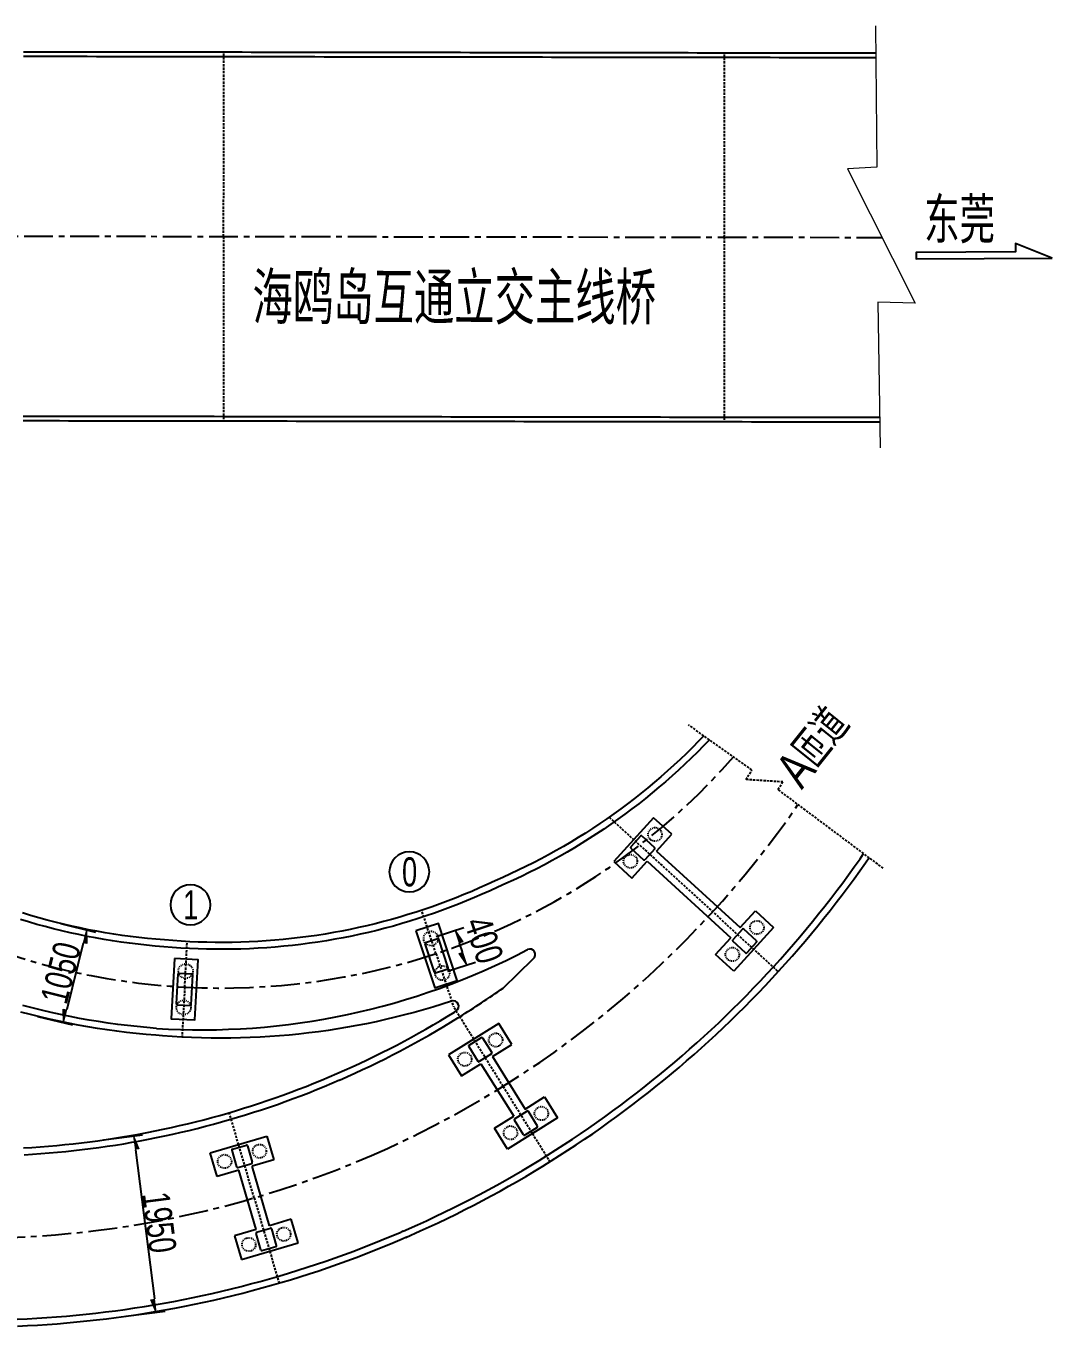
# Model space of a CAD drawing. Header units: millimetres. Extents: x 0 to 987207, y 0 to 5060561.
# Drawn here: x 493805.9 to 493918.6, y 2529606.3 to 2529749.1 of the extents above; entities that cross this region are included whole.
import ezdxf
from ezdxf.enums import TextEntityAlignment as Align

# ---------------------------------------------------------------- set-up
doc = ezdxf.new("R2010")
doc.units = ezdxf.units.MM
doc.header["$LTSCALE"] = 0.1
doc.linetypes.add('CENTER', pattern=[50.8, 31.75, -6.35, 6.35, -6.35])
doc.linetypes.add('DASHED', pattern=[19.05, 12.7, -6.35])
doc.layers.get('0').update_dxf_attribs({"linetype": 'CONTINUOUS'})
doc.layers.get('Defpoints').update_dxf_attribs({"color": 150, "linetype": 'CONTINUOUS'})
for name, color, linetype in [('1', 1, 'CONTINUOUS'), ('TLJ', 180, 'CONTINUOUS'), ('YLJ', 210, 'CONTINUOUS'), ('zhix', 1, 'CENTER'), ('墩柱图(立面)', 7, 'CONTINUOUS'), ('桥梁', 94, 'CONTINUOUS'), ('立面', 7, 'CONTINUOUS')]:
    doc.layers.add(name, color=color, linetype=linetype)
doc.layers.add('标注', color=1, linetype='CONTINUOUS', lineweight=18)
doc.styles.add('BM_Dim', font='fsdb_e.shx', dxfattribs={"width": 0.75, "bigfont": 'hztxt.shx'})
doc.styles.add('MyFont', font='fsdb_e.shx', dxfattribs={"width": 0.78, "bigfont": 'hztxt.shx'})
doc.styles.add('桥梁', font='SIMFANG.TTF', dxfattribs={"width": 0.7, "height": 7})
doc.dimstyles.new('1-100', dxfattribs={"dimtxt": 3, "dimasz": 1.5, "dimexe": 1, "dimexo": 0.6, "dimgap": 0.1, "dimtad": 1, "dimdec": 0, "dimlfac": 100, "dimdsep": 46, "dimtxsty": 'BM_Dim', "dimblk": 'ARR-1', "dimcen": 0.09, "dimclrd": 256, "dimclre": 256, "dimclrt": 7, "dimadec": 1, "dimazin": 2, "dimtfac": 1, "dimtdec": 0, "dimtmove": 2, "dimatfit": 3, "dimldrblk": 'ARR-1', "dimfxl": 1, "dimtolj": 1, "dimtzin": 0, "dimlwd": 25, "dimarcsym": 1})

# ---------------------------------------------------------------- blocks, each defined once
blk = doc.blocks.new('ARR-1')
at = {"color": 1, "linetype": 'Continuous'}
for p, q in [((0, 0), (-1, 0)), ((0, 0), (-0.966, -0.259)), ((-0.966, -0.259), (-0.966, 0))]:
    blk.add_line(p, q, dxfattribs=at)
for points in [[(-0.966, -0.259), (-0.966, 0), (0, 0)], [(0, 0), (-0.966, 0), (-0.966, -0.259), (0, 0)], [(0, 0), (-0.966, -0.259), (-0.966, 0), (0, 0)], [(0, 0), (-0.966, -0.259), (-0.966, 0), (0, 0)]]:
    blk.add_solid(points, dxfattribs=at)
blk = doc.blocks.new('*D375')
at = {"layer": 'Defpoints', "color": 0}
for p in [(493809.14, 2529650.67), (493806.61, 2529640.48), (493810.04, 2529639.63)]:
    blk.add_point(p, dxfattribs=at)
at = {"layer": '标注', "lineweight": -2}
for p, q in [((493809.72, 2529650.52), (493813.54, 2529649.58)), ((493807.2, 2529640.33), (493811.01, 2529639.39))]:
    blk.add_line(p, q, dxfattribs=at)
at = {"layer": '标注', "lineweight": 25}
blk.add_line((493812.21, 2529648.36), (493810.4, 2529641.08), dxfattribs=at)
at = {"layer": '标注', "lineweight": 25, "xscale": 1.5, "yscale": 1.5, "zscale": 1.5}
for p, rotation in [((493812.57, 2529649.82), 76.08632893108923), ((493810.04, 2529639.63), 256.0863289310893)]:
    blk.add_blockref('ARR-1', p, dxfattribs=dict(at, rotation=rotation))
at = {"layer": '标注', "color": 7, "insert": (493809.75, 2529645.11), "char_height": 3, "attachment_point": 5, "rotation": 76.0863, "style": 'BM_Dim'}
blk.add_mtext('\\A1;1050', dxfattribs=at)
blk = doc.blocks.new('*D376')
at = {"layer": 'Defpoints', "color": 0}
for p in [(493853.07, 2529649.77), (493850.4, 2529648.89), (493851.65, 2529645.09)]:
    blk.add_point(p, dxfattribs=at)
at = {"layer": '标注', "lineweight": -2}
for p, q in [((493850.97, 2529649.08), (493854.02, 2529650.09)), ((493852.22, 2529645.28), (493855.28, 2529646.29))]:
    blk.add_line(p, q, dxfattribs=at)
at = {"layer": '标注', "lineweight": 25}
blk.add_line((493853.86, 2529647.4), (493853.54, 2529648.35), dxfattribs=at)
at = {"layer": '标注', "lineweight": 25, "xscale": 1.5, "yscale": 1.5, "zscale": 1.5}
for p, rotation in [((493853.07, 2529649.77), 108.2860850701514), ((493854.33, 2529645.98), 288.2860850701514)]:
    blk.add_blockref('ARR-1', p, dxfattribs=dict(at, rotation=rotation))
at = {"layer": '标注', "color": 7, "insert": (493856.22, 2529648.71), "char_height": 3, "attachment_point": 5, "rotation": 288.2861, "style": 'BM_Dim'}
blk.add_mtext('\\A1;400', dxfattribs=at)
blk = doc.blocks.new('*D385')
at = {"layer": 'Defpoints', "color": 0}
for p in [(493813.82, 2529626.68), (493816.29, 2529607.33), (493820.21, 2529607.83)]:
    blk.add_point(p, dxfattribs=at)
at = {"layer": '标注', "lineweight": -2}
for p, q in [((493814.42, 2529626.76), (493818.73, 2529627.31)), ((493816.89, 2529607.41), (493821.2, 2529607.96))]:
    blk.add_line(p, q, dxfattribs=at)
at = {"layer": '标注', "lineweight": 25}
blk.add_line((493817.93, 2529625.69), (493820.02, 2529609.32), dxfattribs=at)
at = {"layer": '标注', "lineweight": 25, "xscale": 1.5, "yscale": 1.5, "zscale": 1.5}
for p, rotation in [((493817.74, 2529627.18), 97.27687004899413), ((493820.21, 2529607.83), 277.2768700489941)]:
    blk.add_blockref('ARR-1', p, dxfattribs=dict(at, rotation=rotation))
at = {"layer": '标注', "color": 7, "insert": (493820.56, 2529617.71), "char_height": 3, "attachment_point": 5, "rotation": 277.2769, "style": 'BM_Dim'}
blk.add_mtext('\\A1;1950', dxfattribs=at)

msp = doc.modelspace()

# ---------------------------------------------------------------- linework, layer by layer
at = {"color": 1, "linetype": 'Continuous', "flags": 128}
msp.add_lwpolyline([(493918.6189, 2529723.5817), (493914.6092, 2529725.1571), (493914.6147, 2529724.2572), (493903.706, 2529724.1903), (493903.7111, 2529723.4903)], close=True, dxfattribs=at)
at = {"layer": '1', "color": 4, "linetype": 'Continuous'}
for p, q in [((493874.8567, 2529662.1403), (493870.4733, 2529657.3408)), ((493876.8504, 2529660.3195), (493874.8567, 2529662.1403)), ((493873.426, 2529660.129), (493872.347, 2529658.9475)), ((493873.5673, 2529660.1354), (493874.9703, 2529658.8541)), ((493875.1645, 2529658.4736), (493876.8504, 2529660.3195)), ((493872.3534, 2529658.8063), (493873.7564, 2529657.525)), ((493874.9767, 2529658.7128), (493873.8977, 2529657.5314)), ((493875.1645, 2529658.4736), (493884.3649, 2529650.0709)), ((493870.4733, 2529657.3408), (493872.467, 2529655.52)), ((493872.467, 2529655.52), (493874.1529, 2529657.366)), ((493874.1529, 2529657.366), (493883.3533, 2529648.9633)), ((493884.3649, 2529650.0709), (493886.0508, 2529651.9169)), ((493884.3649, 2529650.0709), (493886.0508, 2529651.9169)), ((493886.0508, 2529651.9169), (493888.0445, 2529650.0961)), ((493884.6201, 2529649.9055), (493883.5411, 2529648.7241)), ((493888.0445, 2529650.0961), (493883.6611, 2529645.2966)), ((493886.1643, 2529648.6306), (493884.7614, 2529649.9119)), ((493850.7848, 2529645.1731), (493849.7494, 2529648.3065)), ((493849.8129, 2529648.4328), (493851.1422, 2529648.872)), ((493852.304, 2529645.6751), (493851.2686, 2529648.8085)), ((493881.6674, 2529647.1173), (493883.3533, 2529648.9633)), ((493881.6674, 2529647.1173), (493883.3533, 2529648.9633)), ((493884.9505, 2529647.3015), (493883.5475, 2529648.5828)), ((493886.1707, 2529648.4894), (493885.0917, 2529647.3079)), ((493883.6611, 2529645.2966), (493881.6674, 2529647.1173)), ((493850.9111, 2529645.1095), (493852.2404, 2529645.5488)), ((493822.4533, 2529641.697), (493822.632, 2529644.9922)), ((493822.7372, 2529645.0866), (493824.1352, 2529645.0108)), ((493824.0509, 2529641.6104), (493824.2296, 2529644.9055)), ((493822.5477, 2529641.5918), (493823.9456, 2529641.5159)), ((493857.8539, 2529639.5429), (493852.3381, 2529636.104)), ((493859.2824, 2529637.2518), (493857.8539, 2529639.5429)), ((493854.5439, 2529637.0079), (493855.5492, 2529635.3956)), ((493855.9336, 2529637.9921), (493854.5759, 2529637.1456)), ((493856.0714, 2529637.9602), (493857.0766, 2529636.3479)), ((493857.1609, 2529635.9291), (493859.2824, 2529637.2518)), ((493852.3381, 2529636.104), (493853.7666, 2529633.8128)), ((493857.0447, 2529636.2101), (493855.6869, 2529635.3636)), ((493857.1609, 2529635.9291), (493860.7586, 2529630.1588)), ((493853.7666, 2529633.8128), (493855.8881, 2529635.1355)), ((493855.8881, 2529635.1355), (493859.4858, 2529629.3652)), ((493860.7586, 2529630.1588), (493862.8801, 2529631.4814)), ((493860.7586, 2529630.1588), (493862.8801, 2529631.4814)), ((493862.8801, 2529631.4814), (493864.3086, 2529629.1903)), ((493860.9598, 2529629.9306), (493859.6021, 2529629.0841)), ((493862.1028, 2529628.2864), (493861.0975, 2529629.8987)), ((493857.3643, 2529628.0425), (493859.4858, 2529629.3652)), ((493857.3643, 2529628.0425), (493859.4858, 2529629.3652)), ((493864.3086, 2529629.1903), (493858.7928, 2529625.7513)), ((493860.5753, 2529627.3341), (493859.5701, 2529628.9464)), ((493858.7928, 2529625.7513), (493857.3643, 2529628.0425)), ((493862.0708, 2529628.1486), (493860.7131, 2529627.3021))]:
    msp.add_line(p, q, dxfattribs=at)
at = {"layer": '1', "color": 8, "linetype": 'Continuous'}
for p, q in [((493826.1508, 2529625.3504), (493832.3899, 2529627.1737)), ((493832.3899, 2529627.1737), (493833.1472, 2529624.5821)), ((493828.5187, 2529625.6257), (493829.0517, 2529623.802)), ((493828.5866, 2529625.7497), (493830.1224, 2529626.1985)), ((493830.2464, 2529626.1306), (493830.7794, 2529624.3069)), ((493826.9082, 2529622.7588), (493826.1508, 2529625.3504)), ((493829.1757, 2529623.734), (493830.7115, 2529624.1828)), ((493833.1472, 2529624.5821), (493830.7476, 2529623.8809)), ((493833.1472, 2529624.5821), (493830.7476, 2529623.8809)), ((493829.3078, 2529623.4601), (493826.9082, 2529622.7588)), ((493829.3078, 2529623.4601), (493826.9082, 2529622.7588)), ((493831.2153, 2529616.9331), (493829.3078, 2529623.4601)), ((493832.6551, 2529617.3539), (493830.7476, 2529623.8809)), ((493831.2153, 2529616.9331), (493828.8157, 2529616.2318)), ((493831.2514, 2529616.6311), (493832.7872, 2529617.0799)), ((493835.0547, 2529618.0551), (493832.6551, 2529617.3539)), ((493833.4442, 2529615.1883), (493832.9112, 2529617.012)), ((493835.8121, 2529615.4635), (493835.0547, 2529618.0551)), ((493828.8157, 2529616.2318), (493829.573, 2529613.6402)), ((493829.573, 2529613.6402), (493835.8121, 2529615.4635)), ((493831.7165, 2529614.6834), (493831.1835, 2529616.5071)), ((493831.8405, 2529614.6154), (493833.3763, 2529615.0642))]:
    msp.add_line(p, q, dxfattribs=at)
at = {"layer": '1', "color": 4, "linetype": 'Continuous'}
for points in [[(493848.7569, 2529649.7163), (493850.8277, 2529643.4495), (493853.2964, 2529644.2653), (493851.2256, 2529650.532), (493848.7569, 2529649.7163)], [(493822.2221, 2529646.6668), (493821.8646, 2529640.0765), (493824.4608, 2529639.9357), (493824.8182, 2529646.526), (493822.2221, 2529646.6668)]]:
    msp.add_lwpolyline(points, dxfattribs=at)
at = {"layer": '1', "color": 1, "linetype": 'DASHED', "ltscale": 0.01}
for centre, radius in [((493875.0106, 2529660.3069), 0.75), ((493872.3131, 2529657.3534), 0.75), ((493850.3991, 2529648.8898), 0.8), ((493886.2047, 2529650.0835), 0.75), ((493883.5072, 2529647.1299), 0.75), ((493823.4498, 2529645.2983), 0.8), ((493851.6542, 2529645.0918), 0.8), ((493823.2331, 2529641.3042), 0.8), ((493857.5074, 2529637.736), 0.75), ((493854.1131, 2529635.6197), 0.75), ((493862.5336, 2529629.6745), 0.75), ((493859.1393, 2529627.5582), 0.75)]:
    msp.add_circle(centre, radius, dxfattribs=at)
at = {"layer": '1', "color": 8, "linetype": 'DASHED', "ltscale": 0.01}
for centre in [(493831.5687, 2529625.5273), (493827.7293, 2529624.4053), (493834.2336, 2529616.4087), (493830.3942, 2529615.2867)]:
    msp.add_circle(centre, 0.75, dxfattribs=at)
at = {"layer": '1', "color": 4, "linetype": 'Continuous'}
for centre, start, end in [((493873.4999, 2529660.0615), 47.594868, 137.594868), ((493872.4209, 2529658.8801), 137.594868, 227.594868), ((493874.9028, 2529658.7802), 317.594868, 47.594868), ((493873.8238, 2529657.5988), 227.594868, 317.594868), ((493884.6939, 2529649.8381), 47.594868, 137.594868), ((493849.8443, 2529648.3378), 108.286085, 198.286085), ((493851.1736, 2529648.7771), 18.286085, 108.286085), ((493883.6149, 2529648.6567), 137.594868, 227.594868), ((493886.0969, 2529648.5568), 317.594868, 47.594868), ((493885.0179, 2529647.3754), 227.594868, 317.594868), ((493852.209, 2529645.6437), 288.286085, 18.286085), ((493822.7318, 2529644.9868), 86.895661, 176.895661), ((493824.1298, 2529644.9109), 356.895661, 86.895661), ((493850.8797, 2529645.2045), 198.286085, 288.286085), ((493822.5531, 2529641.6916), 176.895661, 266.895661), ((493823.9511, 2529641.6158), 266.895661, 356.895661), ((493854.6288, 2529637.0608), 121.942703, 211.942703), ((493855.9865, 2529637.9073), 31.942703, 121.942703), ((493855.634, 2529635.4485), 211.942703, 301.942703), ((493856.9917, 2529636.295), 301.942703, 31.942703), ((493861.0127, 2529629.8458), 31.942703, 121.942703), ((493859.655, 2529628.9993), 121.942703, 211.942703), ((493862.0179, 2529628.2335), 301.942703, 31.942703), ((493860.6602, 2529627.387), 211.942703, 301.942703)]:
    msp.add_arc(centre, 0.1, start, end, dxfattribs=at)
at = {"layer": '1', "color": 8, "linetype": 'Continuous'}
for centre, start, end in [((493828.6147, 2529625.6537), 106.290538, 196.290538), ((493830.1504, 2529626.1025), 16.290538, 106.290538), ((493830.6834, 2529624.2788), 286.290538, 16.290538), ((493829.1476, 2529623.83), 196.290538, 286.290538), ((493832.8153, 2529616.984), 16.290538, 106.290538), ((493831.2795, 2529616.5351), 106.290538, 196.290538), ((493831.8125, 2529614.7114), 196.290538, 286.290538), ((493833.3482, 2529615.1602), 286.290538, 16.290538)]:
    msp.add_arc(centre, 0.1, start, end, dxfattribs=at)
at = {"layer": 'TLJ', "color": 8, "flags": 128}
for points in [[(493805.6555, 2529746.2325), (493806.6555, 2529746.231), (493807.6555, 2529746.2296), (493808.6555, 2529746.2281), (493809.6555, 2529746.2266), (493810.6555, 2529746.2251), (493811.6555, 2529746.2236), (493812.6555, 2529746.2222), (493813.6555, 2529746.2207), (493814.6554, 2529746.2192), (493815.6554, 2529746.2177), (493816.6554, 2529746.2163), (493817.6554, 2529746.2148), (493818.6554, 2529746.2133), (493819.6554, 2529746.2118), (493820.6554, 2529746.2104), (493821.6554, 2529746.2089), (493822.6554, 2529746.2074), (493823.6554, 2529746.2059), (493824.6554, 2529746.2044), (493825.6554, 2529746.203), (493826.6554, 2529746.2015), (493827.6554, 2529746.2), (493828.6554, 2529746.1985), (493829.6554, 2529746.1971), (493830.6554, 2529746.1956), (493831.6554, 2529746.1941), (493832.6554, 2529746.1926), (493833.6554, 2529746.1911), (493834.6554, 2529746.1897), (493835.6554, 2529746.1882), (493836.6554, 2529746.1867), (493837.6554, 2529746.1852), (493838.6554, 2529746.1838), (493839.6554, 2529746.1823), (493840.6554, 2529746.1808), (493841.6554, 2529746.1793), (493842.6554, 2529746.1778), (493843.6554, 2529746.1764), (493844.6554, 2529746.1749), (493845.6554, 2529746.1734), (493846.6554, 2529746.1719), (493847.6554, 2529746.1705), (493848.6554, 2529746.169), (493849.6554, 2529746.1675), (493850.6554, 2529746.166), (493851.6554, 2529746.1646), (493852.6554, 2529746.1631), (493853.6554, 2529746.1616), (493854.6554, 2529746.1601), (493855.6554, 2529746.1586), (493856.6554, 2529746.1572), (493857.6554, 2529746.1557), (493858.6554, 2529746.1542), (493859.6554, 2529746.1527), (493860.6554, 2529746.1513), (493861.6554, 2529746.1498), (493862.6554, 2529746.1483), (493863.6554, 2529746.1468), (493864.6554, 2529746.1453), (493865.6554, 2529746.1439), (493866.6554, 2529746.1424), (493867.6554, 2529746.1409), (493868.6554, 2529746.1394), (493869.6554, 2529746.138), (493870.6554, 2529746.1365), (493871.6554, 2529746.135), (493872.6554, 2529746.1335), (493873.6554, 2529746.1321), (493874.6554, 2529746.1306), (493875.6554, 2529746.1291), (493876.6554, 2529746.1276), (493877.6554, 2529746.1261), (493878.6554, 2529746.1247), (493879.6554, 2529746.1232), (493880.6554, 2529746.1217), (493881.6554, 2529746.1202), (493882.6554, 2529746.1188), (493883.6554, 2529746.1173), (493884.6554, 2529746.1158), (493885.6554, 2529746.1143), (493886.6554, 2529746.1128), (493887.6554, 2529746.1114), (493888.6554, 2529746.1099), (493889.6554, 2529746.1084), (493890.6554, 2529746.1069), (493891.6554, 2529746.1055), (493892.6554, 2529746.104), (493893.6554, 2529746.1025), (493894.6554, 2529746.101), (493895.6554, 2529746.0996), (493896.6554, 2529746.0981), (493897.6554, 2529746.0966), (493898.6554, 2529746.0951), (493899.2661, 2529746.0942)], [(493805.5956, 2529705.7326), (493806.5956, 2529705.7311), (493807.5956, 2529705.7296), (493808.5956, 2529705.7281), (493809.5956, 2529705.7266), (493810.5956, 2529705.7252), (493811.5956, 2529705.7237), (493812.5956, 2529705.7222), (493813.5956, 2529705.7207), (493814.5956, 2529705.7193), (493815.5956, 2529705.7178), (493816.5956, 2529705.7163), (493817.5956, 2529705.7148), (493818.5956, 2529705.7134), (493819.5956, 2529705.7119), (493820.5956, 2529705.7104), (493821.5956, 2529705.7089), (493822.5956, 2529705.7074), (493823.5956, 2529705.706), (493824.5956, 2529705.7045), (493825.5956, 2529705.703), (493826.5956, 2529705.7015), (493827.5956, 2529705.7001), (493828.5956, 2529705.6986), (493829.5956, 2529705.6971), (493830.5956, 2529705.6956), (493831.5956, 2529705.6941), (493832.5956, 2529705.6927), (493833.5956, 2529705.6912), (493834.5956, 2529705.6897), (493835.5956, 2529705.6882), (493836.5956, 2529705.6868), (493837.5956, 2529705.6853), (493838.5956, 2529705.6838), (493839.5956, 2529705.6823), (493840.5956, 2529705.6808), (493841.5956, 2529705.6794), (493842.5956, 2529705.6779), (493843.5956, 2529705.6764), (493844.5956, 2529705.6749), (493845.5956, 2529705.6735), (493846.5956, 2529705.672), (493847.5956, 2529705.6705), (493848.5956, 2529705.669), (493849.5956, 2529705.6676), (493850.5956, 2529705.6661), (493851.5956, 2529705.6646), (493852.5956, 2529705.6631), (493853.5956, 2529705.6616), (493854.5956, 2529705.6602), (493855.5956, 2529705.6587), (493856.5956, 2529705.6572), (493857.5956, 2529705.6557), (493858.5956, 2529705.6543), (493859.5956, 2529705.6528), (493860.5956, 2529705.6513), (493861.5956, 2529705.6498), (493862.5956, 2529705.6483), (493863.5956, 2529705.6469), (493864.5956, 2529705.6454), (493865.5956, 2529705.6439), (493866.5956, 2529705.6424), (493867.5956, 2529705.641), (493868.5956, 2529705.6395), (493869.5956, 2529705.638), (493870.5956, 2529705.6365), (493871.5956, 2529705.6351), (493872.5956, 2529705.6336), (493873.5956, 2529705.6321), (493874.5956, 2529705.6306), (493875.5956, 2529705.6291), (493876.5955, 2529705.6277), (493877.5955, 2529705.6262), (493878.5955, 2529705.6247), (493879.5955, 2529705.6232), (493880.5955, 2529705.6218), (493881.5955, 2529705.6203), (493882.5955, 2529705.6188), (493883.5955, 2529705.6173), (493884.5955, 2529705.6158), (493885.5955, 2529705.6144), (493886.5955, 2529705.6129), (493887.5955, 2529705.6114), (493888.5955, 2529705.6099), (493889.5955, 2529705.6085), (493890.5955, 2529705.607), (493891.5955, 2529705.6055), (493892.5955, 2529705.604), (493893.5955, 2529705.6026), (493894.5955, 2529705.6011), (493895.5955, 2529705.5996), (493896.5955, 2529705.5981), (493897.5955, 2529705.5966), (493898.5955, 2529705.5952), (493899.5955, 2529705.5937), (493899.6947, 2529705.5935)], [(493805.6598, 2529625.8935), (493806.5695, 2529625.948), (493807.4787, 2529626.0107), (493808.3873, 2529626.0817), (493809.2952, 2529626.1609), (493810.2024, 2529626.2484), (493811.1087, 2529626.3441), (493812.0141, 2529626.4481), (493812.9185, 2529626.5603), (493813.8219, 2529626.6807), (493814.7242, 2529626.8093), (493815.6252, 2529626.9461), (493816.5249, 2529627.0911), (493817.4233, 2529627.2443), (493818.3203, 2529627.4056), (493819.2158, 2529627.5751), (493820.1097, 2529627.7527), (493821.0019, 2529627.9384), (493821.8924, 2529628.1323), (493822.7811, 2529628.3342), (493823.668, 2529628.5442), (493824.5528, 2529628.7622), (493825.4357, 2529628.9883), (493826.3165, 2529629.2224), (493827.1951, 2529629.4645), (493828.0715, 2529629.7146), (493828.9456, 2529629.9726), (493829.8173, 2529630.2386), (493830.6865, 2529630.5124), (493831.5532, 2529630.7942), (493832.4173, 2529631.0838), (493833.2788, 2529631.3813), (493834.1375, 2529631.6866), (493834.9933, 2529631.9997), (493835.8464, 2529632.3206), (493836.6964, 2529632.6492), (493837.5435, 2529632.9855), (493838.3874, 2529633.3295), (493839.2282, 2529633.6811), (493840.0657, 2529634.0404)], [(493804.9911, 2529606.3395), (493806.0786, 2529606.3887), (493807.1656, 2529606.4478), (493808.2521, 2529606.5167), (493809.3378, 2529606.5955), (493810.4228, 2529606.6842), (493811.507, 2529606.7828), (493812.5902, 2529606.8911), (493813.6724, 2529607.0094), (493814.7535, 2529607.1374), (493815.8334, 2529607.2753), (493816.9119, 2529607.423), (493817.9891, 2529607.5805), (493819.0648, 2529607.7478), (493820.1389, 2529607.9249), (493821.2114, 2529608.1117), (493822.2822, 2529608.3083), (493823.3511, 2529608.5145), (493824.4181, 2529608.7305), (493825.4831, 2529608.9562), (493826.5459, 2529609.1916), (493827.6066, 2529609.4366), (493828.6651, 2529609.6912), (493829.7211, 2529609.9555), (493830.7748, 2529610.2293), (493831.8259, 2529610.5127), (493832.8743, 2529610.8057), (493833.9201, 2529611.1082), (493834.9631, 2529611.4201), (493836.0032, 2529611.7416), (493837.0403, 2529612.0724), (493838.0744, 2529612.4127), (493839.1053, 2529612.7624), (493840.1331, 2529613.1214), (493841.1575, 2529613.4898), (493842.1785, 2529613.8675), (493843.1961, 2529614.2544), (493844.21, 2529614.6506), (493845.2204, 2529615.0559), (493846.227, 2529615.4704), (493847.2298, 2529615.8941), (493847.7293, 2529616.1105)]]:
    msp.add_lwpolyline(points, dxfattribs=at)
at = {"layer": 'TLJ', "flags": 128}
for points in [[(493880.3837, 2529671.1311), (493879.7971, 2529670.5264), (493879.1287, 2529669.8557), (493878.4518, 2529669.1942), (493877.7665, 2529668.5421), (493877.0729, 2529667.8995), (493876.371, 2529667.2666), (493875.6612, 2529666.6434), (493874.9434, 2529666.03), (493874.2178, 2529665.4265), (493873.4846, 2529664.8331), (493872.7439, 2529664.2498), (493871.9959, 2529663.6767), (493871.2406, 2529663.1139), (493870.4782, 2529662.5615), (493869.7089, 2529662.0196), (493868.9328, 2529661.4883), (493868.1501, 2529660.9676), (493867.3609, 2529660.4577), (493866.5653, 2529659.9586), (493865.7635, 2529659.4704), (493864.9557, 2529658.9932), (493864.1419, 2529658.5271), (493863.3224, 2529658.072), (493862.4973, 2529657.6282), (493861.6668, 2529657.1956), (493860.8309, 2529656.7744), (493859.9899, 2529656.3645), (493859.144, 2529655.9661), (493858.2932, 2529655.5793), (493857.4377, 2529655.204), (493857.436, 2529655.2032)], [(493847.6566, 2529616.0728), (493849.2237, 2529616.7687), (493850.2146, 2529617.2196), (493851.2013, 2529617.6794), (493852.1838, 2529618.1482), (493853.1621, 2529618.6259), (493854.1359, 2529619.1125), (493855.1053, 2529619.6079), (493856.0701, 2529620.1121), (493857.0303, 2529620.6251), (493857.9858, 2529621.1467), (493858.9365, 2529621.677), (493859.8824, 2529622.216), (493860.8233, 2529622.7635), (493861.7592, 2529623.3196), (493862.69, 2529623.8841), (493863.6157, 2529624.4571), (493864.5361, 2529625.0385), (493865.4512, 2529625.6282), (493866.3608, 2529626.2262), (493867.265, 2529626.8324), (493868.1637, 2529627.4469), (493869.0567, 2529628.0695), (493869.944, 2529628.7002), (493870.8256, 2529629.3389), (493871.7013, 2529629.9856), (493872.5711, 2529630.6402), (493873.4349, 2529631.3028), (493874.2927, 2529631.9731), (493875.1443, 2529632.6513), (493875.9898, 2529633.3371), (493876.8289, 2529634.0306), (493877.6617, 2529634.7317), (493878.4881, 2529635.4403), (493879.3081, 2529636.1564), (493880.1215, 2529636.88), (493880.9283, 2529637.6109), (493881.7284, 2529638.3491), (493882.5217, 2529639.0945), (493883.3083, 2529639.8472), (493884.0879, 2529640.6069), (493884.8607, 2529641.3738), (493885.6264, 2529642.1476), (493886.3851, 2529642.9283), (493887.1366, 2529643.7159), (493887.881, 2529644.5103), (493888.6181, 2529645.3114), (493889.3478, 2529646.1192), (493890.0702, 2529646.9336), (493890.7852, 2529647.7546), (493891.4927, 2529648.582), (493892.1926, 2529649.4158), (493892.8849, 2529650.2559), (493893.5696, 2529651.1023), (493894.2465, 2529651.9548), (493894.9157, 2529652.8135), (493895.577, 2529653.6783), (493896.2304, 2529654.549), (493896.8759, 2529655.4256), (493897.5134, 2529656.3081), (493898.1429, 2529657.1963), (493898.5305, 2529657.754)], [(493857.436, 2529655.2032), (493856.5902, 2529654.8086), (493855.7392, 2529654.4253), (493854.8832, 2529654.0534), (493854.0223, 2529653.6929), (493853.1567, 2529653.3439), (493852.2865, 2529653.0065), (493851.4118, 2529652.6807), (493850.5329, 2529652.3666), (493849.6499, 2529652.0643), (493848.763, 2529651.7738), (493847.8722, 2529651.4951), (493846.9778, 2529651.2283), (493846.08, 2529650.9735), (493845.1788, 2529650.7306), (493844.2745, 2529650.4998), (493843.3671, 2529650.2811), (493842.457, 2529650.0745), (493841.5441, 2529649.88), (493840.6288, 2529649.6977), (493839.7111, 2529649.5277), (493838.7912, 2529649.3699), (493837.8693, 2529649.2244), (493836.9455, 2529649.0912), (493836.02, 2529648.9703), (493835.093, 2529648.8618), (493834.1647, 2529648.7656), (493833.2351, 2529648.6818), (493832.3045, 2529648.6104), (493831.3731, 2529648.5515), (493830.4409, 2529648.5049), (493829.5082, 2529648.4708), (493828.5751, 2529648.4491), (493827.6418, 2529648.4399), (493826.7085, 2529648.4431), (493825.7753, 2529648.4588), (493824.8424, 2529648.4869), (493823.91, 2529648.5274), (493822.9781, 2529648.5804), (493822.0471, 2529648.6458), (493821.117, 2529648.7236)], [(493821.117, 2529648.7236), (493820.1865, 2529648.7989), (493819.2569, 2529648.8865), (493818.3283, 2529648.9866), (493817.401, 2529649.0991), (493816.475, 2529649.224), (493815.5506, 2529649.3613), (493814.6279, 2529649.5109), (493813.7071, 2529649.6728), (493812.7883, 2529649.847), (493811.8718, 2529650.0335), (493810.9576, 2529650.2323), (493810.0459, 2529650.4433), (493809.137, 2529650.6664), (493808.2309, 2529650.9017), (493807.3278, 2529651.1492), (493806.4279, 2529651.4087), (493805.5314, 2529651.6802)], [(493852.659, 2529641.9996), (493851.6376, 2529641.6699), (493850.6119, 2529641.3537), (493849.5821, 2529641.0513), (493848.5483, 2529640.7627), (493847.5107, 2529640.4878), (493846.4696, 2529640.2268), (493845.4251, 2529639.9798), (493844.3774, 2529639.7466), (493843.3267, 2529639.5275), (493842.2732, 2529639.3224), (493841.217, 2529639.1313), (493840.1583, 2529638.9544), (493839.0974, 2529638.7915), (493838.0345, 2529638.6429), (493836.9696, 2529638.5084), (493835.903, 2529638.3881), (493834.835, 2529638.2821), (493833.7656, 2529638.1903), (493832.695, 2529638.1128), (493831.6236, 2529638.0496), (493830.5514, 2529638.0006), (493829.4786, 2529637.966), (493828.4055, 2529637.9456), (493827.3322, 2529637.9396), (493826.2589, 2529637.9479), (493825.1858, 2529637.9705), (493824.1131, 2529638.0074), (493823.041, 2529638.0586), (493821.9697, 2529638.124), (493820.8993, 2529638.2038), (493820.1721, 2529638.2662)], [(493820.1721, 2529638.2662), (493819.1023, 2529638.355), (493818.0335, 2529638.4581), (493816.966, 2529638.5754), (493815.8999, 2529638.707), (493814.8356, 2529638.8528), (493813.773, 2529639.0128), (493812.7125, 2529639.1871), (493811.6542, 2529639.3754), (493810.5983, 2529639.578), (493809.545, 2529639.7946), (493808.4945, 2529640.0253), (493807.447, 2529640.27), (493806.4026, 2529640.5287), (493805.3616, 2529640.8014)], [(493840.0657, 2529634.0404), (493840.9, 2529634.4073), (493841.7309, 2529634.7818), (493842.5583, 2529635.1638), (493843.3822, 2529635.5533), (493844.2026, 2529635.9502), (493845.0193, 2529636.3547), (493845.8323, 2529636.7665), (493846.6415, 2529637.1857), (493847.4469, 2529637.6122), (493848.2484, 2529638.0461), (493849.0459, 2529638.4872), (493849.8394, 2529638.9355), (493850.6287, 2529639.391), (493851.4139, 2529639.8537), (493852.1948, 2529640.3235), (493852.9714, 2529640.8004), (493853.1649, 2529640.9208)]]:
    msp.add_lwpolyline(points, dxfattribs=at)
at = {"layer": 'TLJ'}
msp.add_arc((493852.8477, 2529641.4301), 0.6, 301.942744, 108.275399, dxfattribs=at)
at = {"layer": 'YLJ', "color": 210}
msp.add_line((493858.3185, 2529643.4402), (493861.6417, 2529646.6438), dxfattribs=at)
at = {"layer": 'YLJ', "color": 8, "flags": 128}
for points in [[(493805.6547, 2529745.7325), (493806.6547, 2529745.731), (493807.6547, 2529745.7296), (493808.6547, 2529745.7281), (493809.6547, 2529745.7266), (493810.6547, 2529745.7251), (493811.6547, 2529745.7236), (493812.6547, 2529745.7222), (493813.6547, 2529745.7207), (493814.6547, 2529745.7192), (493815.6547, 2529745.7177), (493816.6547, 2529745.7163), (493817.6547, 2529745.7148), (493818.6547, 2529745.7133), (493819.6547, 2529745.7118), (493820.6547, 2529745.7104), (493821.6547, 2529745.7089), (493822.6547, 2529745.7074), (493823.6547, 2529745.7059), (493824.6547, 2529745.7044), (493825.6547, 2529745.703), (493826.6547, 2529745.7015), (493827.6547, 2529745.7), (493828.6547, 2529745.6985), (493829.6547, 2529745.6971), (493830.6547, 2529745.6956), (493831.6547, 2529745.6941), (493832.6547, 2529745.6926), (493833.6547, 2529745.6911), (493834.6547, 2529745.6897), (493835.6547, 2529745.6882), (493836.6547, 2529745.6867), (493837.6547, 2529745.6852), (493838.6547, 2529745.6838), (493839.6547, 2529745.6823), (493840.6547, 2529745.6808), (493841.6547, 2529745.6793), (493842.6547, 2529745.6779), (493843.6547, 2529745.6764), (493844.6547, 2529745.6749), (493845.6547, 2529745.6734), (493846.6547, 2529745.6719), (493847.6547, 2529745.6705), (493848.6547, 2529745.669), (493849.6547, 2529745.6675), (493850.6547, 2529745.666), (493851.6547, 2529745.6646), (493852.6547, 2529745.6631), (493853.6547, 2529745.6616), (493854.6547, 2529745.6601), (493855.6547, 2529745.6586), (493856.6547, 2529745.6572), (493857.6547, 2529745.6557), (493858.6547, 2529745.6542), (493859.6547, 2529745.6527), (493860.6547, 2529745.6513), (493861.6547, 2529745.6498), (493862.6547, 2529745.6483), (493863.6547, 2529745.6468), (493864.6547, 2529745.6453), (493865.6547, 2529745.6439), (493866.6547, 2529745.6424), (493867.6547, 2529745.6409), (493868.6547, 2529745.6394), (493869.6547, 2529745.638), (493870.6546, 2529745.6365), (493871.6546, 2529745.635), (493872.6546, 2529745.6335), (493873.6546, 2529745.6321), (493874.6546, 2529745.6306), (493875.6546, 2529745.6291), (493876.6546, 2529745.6276), (493877.6546, 2529745.6261), (493878.6546, 2529745.6247), (493879.6546, 2529745.6232), (493880.6546, 2529745.6217), (493881.6546, 2529745.6202), (493882.6546, 2529745.6188), (493883.6546, 2529745.6173), (493884.6546, 2529745.6158), (493885.6546, 2529745.6143), (493886.6546, 2529745.6128), (493887.6546, 2529745.6114), (493888.6546, 2529745.6099), (493889.6546, 2529745.6084), (493890.6546, 2529745.6069), (493891.6546, 2529745.6055), (493892.6546, 2529745.604), (493893.6546, 2529745.6025), (493894.6546, 2529745.601), (493895.6546, 2529745.5996), (493896.6546, 2529745.5981), (493897.6546, 2529745.5966), (493898.6546, 2529745.5951), (493899.2703, 2529745.5942)], [(493805.5964, 2529706.2326), (493806.5964, 2529706.2311), (493807.5964, 2529706.2296), (493808.5964, 2529706.2281), (493809.5964, 2529706.2266), (493810.5964, 2529706.2252), (493811.5964, 2529706.2237), (493812.5964, 2529706.2222), (493813.5964, 2529706.2207), (493814.5964, 2529706.2193), (493815.5964, 2529706.2178), (493816.5964, 2529706.2163), (493817.5964, 2529706.2148), (493818.5964, 2529706.2133), (493819.5964, 2529706.2119), (493820.5963, 2529706.2104), (493821.5963, 2529706.2089), (493822.5963, 2529706.2074), (493823.5963, 2529706.206), (493824.5963, 2529706.2045), (493825.5963, 2529706.203), (493826.5963, 2529706.2015), (493827.5963, 2529706.2001), (493828.5963, 2529706.1986), (493829.5963, 2529706.1971), (493830.5963, 2529706.1956), (493831.5963, 2529706.1941), (493832.5963, 2529706.1927), (493833.5963, 2529706.1912), (493834.5963, 2529706.1897), (493835.5963, 2529706.1882), (493836.5963, 2529706.1868), (493837.5963, 2529706.1853), (493838.5963, 2529706.1838), (493839.5963, 2529706.1823), (493840.5963, 2529706.1808), (493841.5963, 2529706.1794), (493842.5963, 2529706.1779), (493843.5963, 2529706.1764), (493844.5963, 2529706.1749), (493845.5963, 2529706.1735), (493846.5963, 2529706.172), (493847.5963, 2529706.1705), (493848.5963, 2529706.169), (493849.5963, 2529706.1676), (493850.5963, 2529706.1661), (493851.5963, 2529706.1646), (493852.5963, 2529706.1631), (493853.5963, 2529706.1616), (493854.5963, 2529706.1602), (493855.5963, 2529706.1587), (493856.5963, 2529706.1572), (493857.5963, 2529706.1557), (493858.5963, 2529706.1543), (493859.5963, 2529706.1528), (493860.5963, 2529706.1513), (493861.5963, 2529706.1498), (493862.5963, 2529706.1483), (493863.5963, 2529706.1469), (493864.5963, 2529706.1454), (493865.5963, 2529706.1439), (493866.5963, 2529706.1424), (493867.5963, 2529706.141), (493868.5963, 2529706.1395), (493869.5963, 2529706.138), (493870.5963, 2529706.1365), (493871.5963, 2529706.1351), (493872.5963, 2529706.1336), (493873.5963, 2529706.1321), (493874.5963, 2529706.1306), (493875.5963, 2529706.1291), (493876.5963, 2529706.1277), (493877.5963, 2529706.1262), (493878.5963, 2529706.1247), (493879.5963, 2529706.1232), (493880.5963, 2529706.1218), (493881.5963, 2529706.1203), (493882.5963, 2529706.1188), (493883.5963, 2529706.1173), (493884.5963, 2529706.1158), (493885.5963, 2529706.1144), (493886.5963, 2529706.1129), (493887.5963, 2529706.1114), (493888.5963, 2529706.1099), (493889.5963, 2529706.1085), (493890.5963, 2529706.107), (493891.5963, 2529706.1055), (493892.5963, 2529706.104), (493893.5963, 2529706.1025), (493894.5963, 2529706.1011), (493895.5963, 2529706.0996), (493896.5963, 2529706.0981), (493897.5963, 2529706.0966), (493898.5963, 2529706.0952), (493899.5963, 2529706.0937), (493899.687, 2529706.0936)], [(493805.7012, 2529625.1447), (493806.6177, 2529625.1995), (493807.5337, 2529625.2627), (493808.4491, 2529625.3342), (493809.3638, 2529625.4141), (493810.2778, 2529625.5022), (493811.1909, 2529625.5986), (493812.1031, 2529625.7034), (493813.0143, 2529625.8164), (493813.9244, 2529625.9377), (493814.8334, 2529626.0673), (493815.7412, 2529626.2051), (493816.6476, 2529626.3512), (493817.5528, 2529626.5055), (493818.4564, 2529626.6681), (493819.3586, 2529626.8388), (493820.2592, 2529627.0177), (493821.1581, 2529627.2049), (493822.0552, 2529627.4002), (493822.9506, 2529627.6036), (493823.8441, 2529627.8151), (493824.7356, 2529628.0348), (493825.6251, 2529628.2626), (493826.5124, 2529628.4984), (493827.3976, 2529628.7424), (493828.2806, 2529628.9943), (493829.1612, 2529629.2543), (493830.0394, 2529629.5222), (493830.9151, 2529629.7981), (493831.7883, 2529630.082), (493832.6589, 2529630.3738), (493833.5268, 2529630.6735), (493834.3919, 2529630.9811), (493835.2542, 2529631.2965), (493836.1136, 2529631.6198), (493836.97, 2529631.9509), (493837.8234, 2529632.2897), (493838.6736, 2529632.6363), (493839.5207, 2529632.9905), (493840.3645, 2529633.3525)], [(493804.9606, 2529607.0889), (493806.0413, 2529607.1378), (493807.1215, 2529607.1965), (493808.2012, 2529607.265), (493809.2801, 2529607.3433), (493810.3583, 2529607.4314), (493811.4357, 2529607.5294), (493812.5122, 2529607.6371), (493813.5876, 2529607.7546), (493814.6619, 2529607.8818), (493815.735, 2529608.0189), (493816.8068, 2529608.1656), (493817.8772, 2529608.3221), (493818.9462, 2529608.4884), (493820.0136, 2529608.6643), (493821.0794, 2529608.85), (493822.1434, 2529609.0453), (493823.2056, 2529609.2503), (493824.2659, 2529609.4649), (493825.3242, 2529609.6892), (493826.3805, 2529609.9231), (493827.4345, 2529610.1666), (493828.4863, 2529610.4196), (493829.5358, 2529610.6822), (493830.5828, 2529610.9543), (493831.6273, 2529611.236), (493832.6692, 2529611.5271), (493833.7085, 2529611.8277), (493834.7449, 2529612.1377), (493835.7785, 2529612.4571), (493836.8091, 2529612.7859), (493837.8367, 2529613.1241), (493838.8612, 2529613.4716), (493839.8825, 2529613.8283), (493840.9005, 2529614.1944), (493841.9151, 2529614.5697), (493842.9263, 2529614.9542), (493843.9339, 2529615.3479), (493844.938, 2529615.7507), (493845.9383, 2529616.1626), (493846.9348, 2529616.5837), (493847.3625, 2529616.769)]]:
    msp.add_lwpolyline(points, dxfattribs=at)
at = {"layer": 'YLJ', "color": 210, "flags": 128}
for points in [[(493881.0016, 2529670.692), (493880.3505, 2529670.0202), (493879.6753, 2529669.3421), (493878.9916, 2529668.6734), (493878.2992, 2529668.0142), (493877.5985, 2529667.3645), (493876.8895, 2529666.7246), (493876.1723, 2529666.0946), (493875.4472, 2529665.4744), (493874.7142, 2529664.8643), (493873.9734, 2529664.2643), (493873.2251, 2529663.6745), (493872.4693, 2529663.095), (493871.7063, 2529662.526), (493870.936, 2529661.9675), (493870.1588, 2529661.4195), (493869.3747, 2529660.8822), (493868.5838, 2529660.3557), (493867.7864, 2529659.8401), (493866.9825, 2529659.3354), (493866.1724, 2529658.8417), (493865.3561, 2529658.3591), (493864.5339, 2529657.8876), (493863.7058, 2529657.4274), (493862.8721, 2529656.9785), (493862.0329, 2529656.541), (493861.1882, 2529656.115), (493860.3384, 2529655.7004), (493859.4836, 2529655.2974), (493858.6238, 2529654.9061), (493857.7593, 2529654.5265), (493857.7576, 2529654.5257)], [(493847.3647, 2529616.7638), (493848.9162, 2529617.4528), (493849.9009, 2529617.9008), (493850.8814, 2529618.3578), (493851.8578, 2529618.8236), (493852.8299, 2529619.2983), (493853.7976, 2529619.7819), (493854.7609, 2529620.2742), (493855.7197, 2529620.7752), (493856.6739, 2529621.285), (493857.6234, 2529621.8034), (493858.5682, 2529622.3304), (493859.5081, 2529622.8659), (493860.4432, 2529623.41), (493861.3732, 2529623.9626), (493862.2982, 2529624.5236), (493863.218, 2529625.093), (493864.1327, 2529625.6707), (493865.042, 2529626.2568), (493865.946, 2529626.851), (493866.8445, 2529627.4535), (493867.7376, 2529628.0641), (493868.625, 2529628.6828), (493869.5068, 2529629.3095), (493870.3828, 2529629.9442), (493871.253, 2529630.5869), (493872.1174, 2529631.2374), (493872.9758, 2529631.8958), (493873.8282, 2529632.562), (493874.6745, 2529633.2358), (493875.5146, 2529633.9174), (493876.3485, 2529634.6065), (493877.1761, 2529635.3032), (493877.9974, 2529636.0074), (493878.8122, 2529636.7191), (493879.6205, 2529637.4381), (493880.4222, 2529638.1644), (493881.2173, 2529638.898), (493882.0057, 2529639.6388), (493882.7873, 2529640.3867), (493883.5621, 2529641.1417), (493884.33, 2529641.9037), (493885.0909, 2529642.6727), (493885.8448, 2529643.4485), (493886.5917, 2529644.2312), (493887.3313, 2529645.0206), (493888.0638, 2529645.8167), (493888.789, 2529646.6195), (493889.5069, 2529647.4288), (493890.2174, 2529648.2446), (493890.9205, 2529649.0668), (493891.616, 2529649.8953), (493892.304, 2529650.7302), (493892.9844, 2529651.5713), (493893.6571, 2529652.4185), (493894.322, 2529653.2718), (493894.9792, 2529654.1312), (493895.6285, 2529654.9964), (493896.27, 2529655.8676), (493896.9035, 2529656.7445), (493897.529, 2529657.6271), (493897.9294, 2529658.2032)], [(493857.7576, 2529654.5257), (493856.9028, 2529654.1269), (493856.0427, 2529653.7394), (493855.1775, 2529653.3635), (493854.3073, 2529652.9992), (493853.4324, 2529652.6464), (493852.5529, 2529652.3054), (493851.6689, 2529651.9762), (493850.7806, 2529651.6587), (493849.8882, 2529651.3531), (493848.9917, 2529651.0595), (493848.0914, 2529650.7778), (493847.1874, 2529650.5082), (493846.28, 2529650.2506), (493845.3691, 2529650.0052), (493844.4551, 2529649.7719), (493843.538, 2529649.5508), (493842.6181, 2529649.342), (493841.6955, 2529649.1455), (493840.7703, 2529648.9612), (493839.8428, 2529648.7894), (493838.913, 2529648.6299), (493837.9812, 2529648.4828), (493837.0476, 2529648.3482), (493836.1122, 2529648.226), (493835.1753, 2529648.1163), (493834.237, 2529648.0191), (493833.2975, 2529647.9344), (493832.3569, 2529647.8623), (493831.4154, 2529647.8027), (493830.4733, 2529647.7556), (493829.5306, 2529647.7211), (493828.5875, 2529647.6992), (493827.6442, 2529647.6899), (493826.7009, 2529647.6932), (493825.7577, 2529647.709), (493824.8148, 2529647.7374), (493823.8724, 2529647.7784), (493822.9306, 2529647.8319), (493821.9896, 2529647.898), (493821.0495, 2529647.9766)], [(493821.0495, 2529647.9766), (493820.1091, 2529648.0529), (493819.1695, 2529648.1416), (493818.231, 2529648.243), (493817.2938, 2529648.3568), (493816.3579, 2529648.4832), (493815.4236, 2529648.6221), (493814.4911, 2529648.7735), (493813.5605, 2529648.9373), (493812.6319, 2529649.1135), (493811.7056, 2529649.3022), (493810.7816, 2529649.5032), (493809.8603, 2529649.7166), (493808.9417, 2529649.9423), (493808.0259, 2529650.1803), (493807.1133, 2529650.4305), (493806.2038, 2529650.6929), (493805.2978, 2529650.9675)], [(493820.2396, 2529639.0131), (493819.1797, 2529639.101), (493818.1209, 2529639.2029), (493817.0633, 2529639.3191), (493816.0072, 2529639.4493), (493814.9527, 2529639.5936), (493813.9, 2529639.752), (493812.8493, 2529639.9245), (493811.8008, 2529640.111), (493810.7547, 2529640.3115), (493809.7112, 2529640.5259), (493808.6705, 2529640.7543), (493807.6326, 2529640.9966), (493806.598, 2529641.2528), (493805.5666, 2529641.5228)], [(493840.3609, 2529633.3417), (493842.0421, 2529634.0994), (493842.8757, 2529634.4843), (493843.7058, 2529634.8767), (493844.5323, 2529635.2766), (493845.3552, 2529635.6841), (493846.1743, 2529636.099), (493846.9895, 2529636.5213), (493847.801, 2529636.951), (493848.6084, 2529637.3881), (493849.4119, 2529637.8325), (493850.2113, 2529638.2842), (493851.0065, 2529638.7432), (493851.7976, 2529639.2093), (493852.5843, 2529639.6826), (493853.3668, 2529640.1631), (493853.5617, 2529640.2843)]]:
    msp.add_lwpolyline(points, dxfattribs=at)
at = {"layer": 'YLJ', "color": 210}
for centre, radius, start, end in [((493825.231, 2529715.947), 77.0956, 266.287888, 297.656727), ((493861.274, 2529647.118), 0.6, 307.785574, 115.394043), ((493800.1255, 2529725.9907), 101, 301.942869, 305.181477)]:
    msp.add_arc(centre, radius, start, end, dxfattribs=at)
at = {"layer": 'zhix', "color": 8, "flags": 128}
msp.add_lwpolyline([(493658.3813, 2529726.2001), (493899.9442, 2529725.8432)], dxfattribs=at)
at = {"layer": 'zhix'}
for centre, radius, start, end in [((493827.4165, 2529718.4396), 75, 231.451102, 318.569238), ((493800.1255, 2529725.9907), 110, 293.427537, 325.441554)]:
    msp.add_arc(centre, radius, start, end, dxfattribs=at)
at = {"layer": 'zhix', "color": 8}
msp.add_arc((493800.1255, 2529725.9907), 110, 223.681877, 293.429037, dxfattribs=at)
at = {"layer": '墩柱图(立面)', "color": 1, "linetype": 'Continuous'}
for centre, start, end in [((493848.0225, 2529656.1941), 90, 270), ((493848.0225, 2529656.1941), 270, 90), ((493823.9822, 2529652.5759), 90, 270), ((493823.9822, 2529652.5759), 270, 90)]:
    msp.add_arc(centre, 2.2, start, end, dxfattribs=at)
at = {"layer": '标注', "color": 8}
msp.add_lwpolyline([(493899.2417, 2529749.051), (493899.37, 2529733.5451), (493896.1688, 2529733.3646), (493903.5752, 2529718.6093), (493899.4927, 2529718.7171), (493899.7383, 2529702.7572)], dxfattribs=at)
at = {"layer": '桥梁', "color": 8, "linetype": 'DASHED', "ltscale": 0.2}
for p, q in [((493827.6255, 2529725.95), (493827.6554, 2529746.2)), ((493882.6255, 2529725.8688), (493882.6554, 2529746.1188)), ((493827.6255, 2529725.95), (493827.5956, 2529705.7001)), ((493882.6255, 2529725.8688), (493882.5955, 2529705.6188)), ((493830.9815, 2529620.407), (493828.2465, 2529629.7655)), ((493830.9815, 2529620.407), (493833.7164, 2529611.0484))]:
    msp.add_line(p, q, dxfattribs=at)
at = {"layer": '桥梁', "linetype": 'DASHED', "ltscale": 0.2}
for p, q in [((493869.969, 2529662.2028), (493888.5478, 2529645.235)), ((493850.9486, 2529647.2269), (493849.3798, 2529651.9744)), ((493823.3549, 2529643.5496), (493823.6257, 2529648.5423)), ((493850.9486, 2529647.2269), (493852.8832, 2529641.3726)), ((493823.3549, 2529643.5496), (493823.0571, 2529638.0577)), ((493858.3234, 2529632.6471), (493852.8832, 2529641.3726)), ((493858.3234, 2529632.6471), (493863.4818, 2529624.3735))]:
    msp.add_line(p, q, dxfattribs=at)
at = {"layer": '桥梁', "color": 2, "linetype": 'DASHED', "ltscale": 0.2}
msp.add_lwpolyline([(493900.0787, 2529656.5971), (493888.5203, 2529665.2341), (493889.0687, 2529666.0593), (493884.984, 2529666.3223), (493885.6482, 2529667.3895), (493878.686, 2529672.3377)], dxfattribs=at)

# ---------------------------------------------------------------- texts
at = {"color": 7, "linetype": 'Continuous', "style": 'MyFont', "width": 0.78}
msp.add_text('A匝道', height=4, rotation=51.311709, dxfattribs=at).set_placement((493892.3837, 2529669.9159), align=Align.MIDDLE_CENTER)
at = {"layer": '墩柱图(立面)', "color": 7, "linetype": 'Continuous', "style": 'MyFont', "width": 0.7}
for s, p in [('0', (493847.2229, 2529654.5941)), ('1', (493823.1825, 2529650.9759))]:
    msp.add_text(s, height=3.2, dxfattribs=at).set_placement(p)
at = {"layer": '桥梁', "color": 8, "style": '桥梁', "width": 0.65}
msp.add_text('海鸥岛互通立交主线桥', height=5, rotation=359.962677, dxfattribs=at).set_placement((493852.9614, 2529719.3285), align=Align.MIDDLE_CENTER)
at = {"layer": '立面', "color": 7, "linetype": 'Continuous', "style": 'MyFont', "width": 0.78}
msp.add_text('东莞', height=5, dxfattribs=at).set_placement((493904.5687, 2529725.2))

# ---------------------------------------------------------------- dimensions: what is measured, and where the dimension line sits
at = {"layer": '标注', "color": 2}
for p1, p2, distance, picture, middle in [((493851.6542, 2529645.0918), (493850.3991, 2529648.8898), -2.8172, '*D376', (493856.2178, 2529648.7062)), ((493809.137, 2529650.6664), (493806.6127, 2529640.4767), 3.5329, '*D375', (493809.751, 2529645.1068)), ((493813.8219, 2529626.6807), (493816.2924, 2529607.3339), 3.9517, '*D385', (493820.5642, 2529617.7105))]:
    dim = msp.add_aligned_dim(p1=p1, p2=p2, distance=distance, dimstyle='1-100', dxfattribs=at)
    dim.commit()
    dim.dimension.update_dxf_attribs({"geometry": picture, "text_midpoint": middle})

doc.saveas('drawing.dxf')
